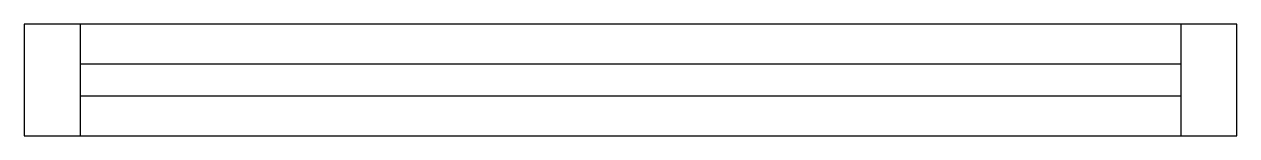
# Model space of a CAD drawing. Header units: metres. Extents: x 4775 to 4927, y 208 to 222.
import ezdxf

# ---------------------------------------------------------------- set-up
doc = ezdxf.new("R2010")
doc.units = ezdxf.units.M
for name, color, linetype in [('Painéis', 7, 'Continuous'), ('SARR_2.2x7', 7, 'Continuous'), ('SARR_EDITAR', 7, 'Continuous')]:
    doc.layers.add(name, color=color, linetype=linetype)

msp = doc.modelspace()

# ---------------------------------------------------------------- linework, layer by layer
at = {"layer": 'Painéis', "color": 7, "lineweight": 25}
msp.add_lwpolyline([(4775.24, 221.9), (4775.24, 207.9), (4927.24, 207.9), (4927.24, 221.9), (4775.24, 221.9)], dxfattribs=at)
at = {"layer": 'SARR_2.2x7', "color": 7, "lineweight": 25}
for p, q in [((4782.24, 221.9), (4782.24, 207.9)), ((4920.24, 221.9), (4920.24, 207.9))]:
    msp.add_line(p, q, dxfattribs=at)
at = {"layer": 'SARR_EDITAR', "color": 7, "lineweight": 25}
for p, q in [((4920.24, 216.9), (4782.24, 216.9)), ((4782.24, 212.9), (4920.24, 212.9))]:
    msp.add_line(p, q, dxfattribs=at)

doc.saveas('drawing.dxf')
